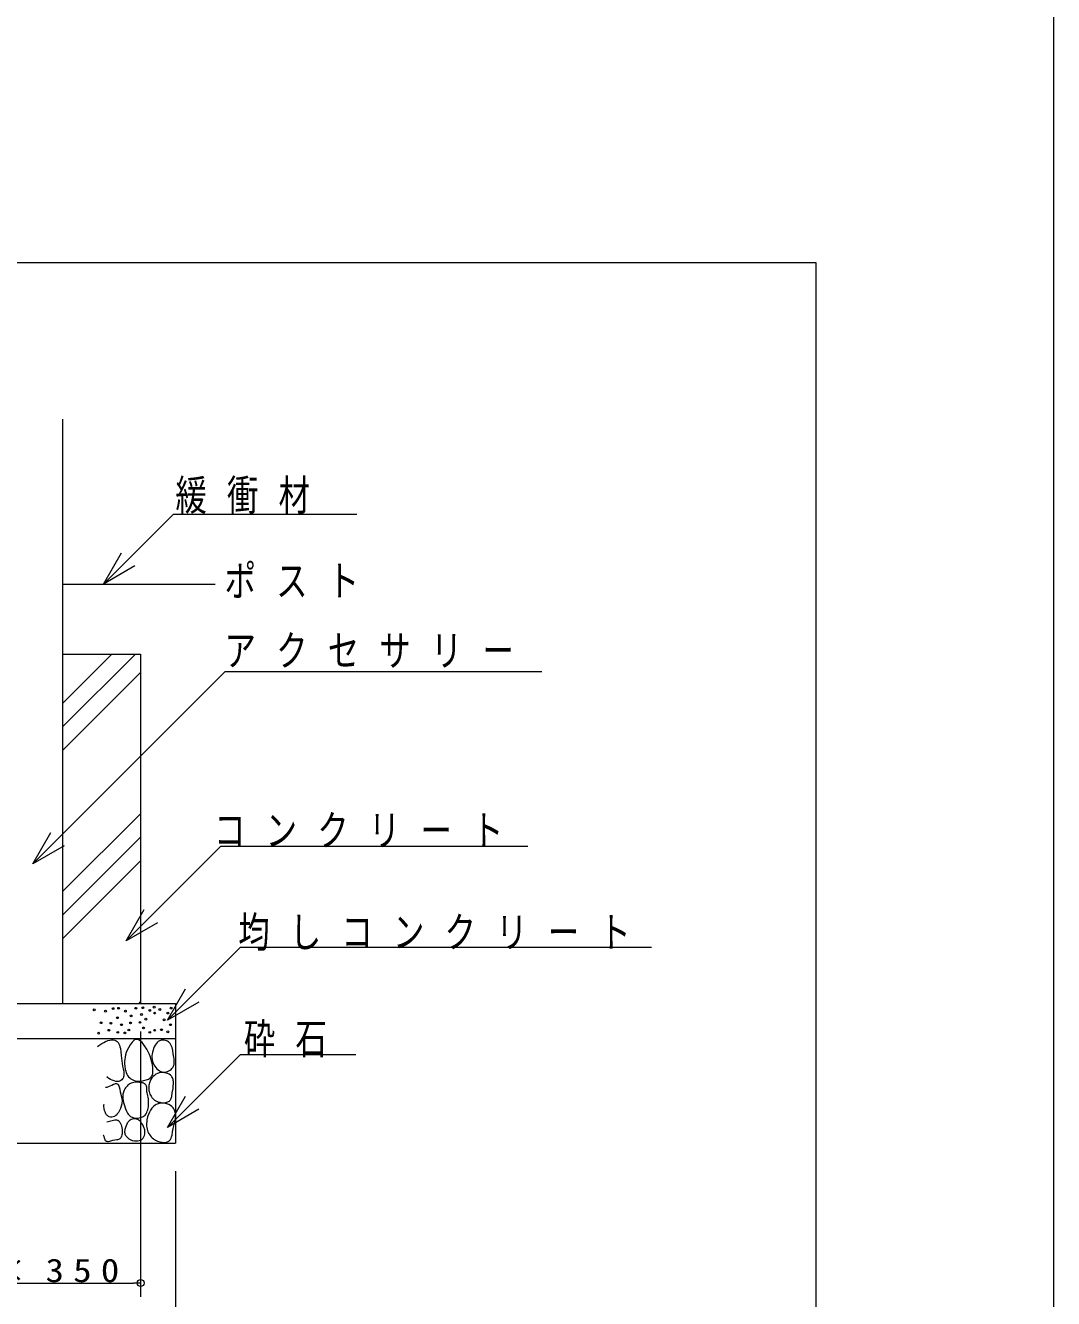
# Model space of a CAD drawing. Units: millimetres on the paper. Extents: x 0 to 420, y -594 to 297.
# Drawn here: x 346.5 to 420, y -396.1 to -305 of the extents above; entities that cross this region are included whole.
import ezdxf

# ---------------------------------------------------------------- set-up
doc = ezdxf.new("R2010")
doc.units = ezdxf.units.MM
for name, color, linetype, lineweight in [('0_2', 7, 'Continuous', 13), ('2D_DIMENSION', 7, 'Continuous', 13), ('3D_GLINE', 7, 'Continuous', 13), ('FMT', 7, 'Continuous', 13), ('HAT', 7, 'Continuous', 13), ('TEXT', 7, 'Continuous', 13)]:
    doc.layers.add(name, color=color, linetype=linetype, lineweight=lineweight)
doc.styles.add('ＭＳ ゴシック', font='')
doc.styles.get('ＭＳ ゴシック').set_extended_font_data('MS Gothic')

msp = doc.modelspace()

# ---------------------------------------------------------------- linework, layer by layer
at = {"layer": '0_2'}
for p, q in [((349.119, -333.23), (349.119, -375.035)), ((349.119, -350.035), (354.694, -350.035)), ((349.119, -350.035), (354.694, -350.035)), ((354.694, -350.035), (354.694, -375.035)), ((334.694, -375.035), (357.194, -375.035)), ((357.194, -375.035), (357.194, -385.035)), ((334.694, -377.535), (357.194, -377.535)), ((334.694, -385.035), (357.194, -385.035))]:
    msp.add_line(p, q, dxfattribs=at)
msp.add_lwpolyline([(0, -297), (420, -297), (420, -594), (0, -594)], close=True, dxfattribs=at)
at = {"layer": '2D_DIMENSION'}
for p, q in [((354.694, -377.035), (354.694, -396.035)), ((357.194, -387.035), (357.194, -406.035)), ((337.694, -395.035), (354.194, -395.035)), ((354.694, -395.035), (354.194, -395.035))]:
    msp.add_line(p, q, dxfattribs=at)
msp.add_circle((354.694, -395.035), 0.25, dxfattribs=at)
at = {"layer": '3D_GLINE'}
msp.add_line((349.119, -345.035), (360.035, -345.035), dxfattribs=at)
at = {"layer": 'FMT'}
msp.add_lwpolyline([(28, -579), (28, -322), (403, -322), (403, -579)], close=True, dxfattribs=at)
at = {"layer": 'HAT'}
for p, q in [((349.119, -353.559), (352.643, -350.035)), ((349.119, -355.243), (354.327, -350.035)), ((349.119, -356.926), (354.694, -351.351)), ((349.119, -367.029), (354.694, -361.454)), ((349.119, -368.713), (354.694, -363.138)), ((349.119, -370.397), (354.694, -364.822)), ((354.584, -375.035), (354.694, -374.925))]:
    msp.add_line(p, q, dxfattribs=at)
for points in [[(351.608, -378.111), (351.703, -378.046), (351.928, -377.901), (352.057, -377.825), (352.185, -377.758), (352.345, -377.69), (352.491, -377.647), (352.623, -377.628), (352.741, -377.631), (352.846, -377.653), (352.938, -377.694), (353.017, -377.751), (353.084, -377.822), (353.141, -377.912), (353.187, -378.014), (353.223, -378.126), (353.251, -378.245), (353.286, -378.497), (353.308, -378.752), (353.344, -379.142), (353.369, -379.331), (353.404, -379.522), (353.448, -379.716), (353.486, -379.911), (353.497, -380.009), (353.499, -380.105), (353.49, -380.199), (353.469, -380.292), (353.439, -380.365), (353.4, -380.434), (353.349, -380.497), (353.287, -380.55), (353.214, -380.59), (353.129, -380.616), (353.032, -380.624), (352.923, -380.612), (352.798, -380.578), (352.668, -380.526), (352.544, -380.465), (352.436, -380.402), (352.352, -380.346), (352.303, -380.303), (352.294, -380.29), (352.297, -380.283), (352.346, -380.292)], [(352.185, -381.029), (352.24, -381.025), (352.297, -381.015), (352.412, -380.977), (352.642, -380.868), (352.751, -380.815), (352.852, -380.776), (352.899, -380.764), (352.943, -380.758), (352.983, -380.761), (353.019, -380.773), (353.064, -380.806), (353.102, -380.856), (353.134, -380.921), (353.161, -380.997), (353.205, -381.17), (353.244, -381.35), (353.334, -381.721), (353.364, -381.889), (353.371, -381.972), (353.372, -382.056), (353.366, -382.135), (353.354, -382.214), (353.313, -382.376), (353.254, -382.537), (353.18, -382.697), (353.11, -382.824), (353.031, -382.94), (352.986, -382.993), (352.937, -383.04), (352.884, -383.08), (352.827, -383.114), (352.741, -383.147), (352.648, -383.163), (352.553, -383.16), (352.458, -383.136), (352.412, -383.115), (352.368, -383.089), (352.325, -383.057), (352.284, -383.018), (352.246, -382.972), (352.212, -382.92), (352.18, -382.86), (352.153, -382.793), (352.122, -382.688), (352.098, -382.577), (352.07, -382.372), (352.059, -382.25), (352.057, -382.28)], [(352.281, -383.499), (352.376, -383.482), (352.473, -383.457), (352.668, -383.399), (352.763, -383.374), (352.854, -383.359), (352.94, -383.356), (352.981, -383.361), (353.019, -383.371), (353.057, -383.386), (353.092, -383.406), (353.125, -383.431), (353.156, -383.461), (353.185, -383.495), (353.212, -383.532), (353.26, -383.618), (353.299, -383.714), (353.331, -383.819), (353.356, -383.93), (353.372, -384.044), (353.381, -384.148), (353.382, -384.251), (353.376, -384.349), (353.362, -384.442), (353.339, -384.527), (353.307, -384.603), (353.287, -384.637), (353.265, -384.667), (353.24, -384.694), (353.212, -384.718), (353.164, -384.746), (353.11, -384.768), (353.051, -384.784), (352.987, -384.796), (352.848, -384.817), (352.699, -384.846), (352.539, -384.891), (352.461, -384.91), (352.386, -384.921), (352.35, -384.921), (352.316, -384.918), (352.284, -384.91), (352.253, -384.897), (352.225, -384.878), (352.198, -384.853), (352.174, -384.821), (352.153, -384.782), (352.132, -384.727), (352.114, -384.667), (352.084, -384.552), (352.07, -384.508), (352.056, -384.48), (352.049, -384.473), (352.041, -384.473), (352.033, -384.479), (352.025, -384.493)]]:
    msp.add_lwpolyline(points, dxfattribs=at)
for points in [[(354.752, -380.58), (354.924, -380.547), (355.098, -380.504), (355.181, -380.476), (355.259, -380.443), (355.331, -380.403), (355.393, -380.356), (355.444, -380.303), (355.485, -380.244), (355.518, -380.178), (355.544, -380.107), (355.562, -380.031), (355.574, -379.951), (355.581, -379.78), (355.568, -379.602), (355.541, -379.421), (355.502, -379.243), (355.458, -379.073), (355.395, -378.871), (355.324, -378.682), (355.24, -378.497), (355.137, -378.303), (354.98, -378.051), (354.892, -377.93), (354.798, -377.819), (354.701, -377.724), (354.601, -377.652), (354.551, -377.626), (354.5, -377.608), (354.449, -377.598), (354.399, -377.598), (354.317, -377.617), (354.236, -377.66), (354.158, -377.723), (354.083, -377.802), (354.011, -377.893), (353.943, -377.994), (353.821, -378.207), (353.741, -378.376), (353.675, -378.541), (353.623, -378.704), (353.586, -378.866), (353.561, -379.028), (353.55, -379.19), (353.551, -379.354), (353.565, -379.522), (353.603, -379.752), (353.632, -379.866), (353.67, -379.977), (353.716, -380.083), (353.772, -380.183), (353.839, -380.274), (353.918, -380.356), (354.004, -380.423), (354.099, -380.48), (354.201, -380.526), (354.309, -380.561), (354.42, -380.584), (354.532, -380.595), (354.644, -380.594)], [(357.03, -378.624), (356.992, -378.408), (356.944, -378.191), (356.91, -378.087), (356.867, -377.989), (356.811, -377.9), (356.741, -377.822), (356.682, -377.774), (356.616, -377.734), (356.544, -377.7), (356.469, -377.675), (356.392, -377.658), (356.314, -377.65), (356.237, -377.651), (356.163, -377.662), (356.11, -377.677), (356.059, -377.698), (356.01, -377.724), (355.964, -377.755), (355.878, -377.83), (355.802, -377.92), (355.735, -378.021), (355.677, -378.132), (355.627, -378.248), (355.586, -378.367), (355.548, -378.506), (355.523, -378.644), (355.509, -378.78), (355.509, -378.915), (355.522, -379.047), (355.549, -379.177), (355.592, -379.303), (355.65, -379.426), (355.71, -379.523), (355.78, -379.615), (355.859, -379.7), (355.946, -379.776), (356.04, -379.84), (356.141, -379.889), (356.246, -379.923), (356.356, -379.939), (356.448, -379.937), (356.541, -379.922), (356.632, -379.895), (356.72, -379.857), (356.802, -379.81), (356.877, -379.753), (356.943, -379.689), (356.998, -379.618), (357.028, -379.565), (357.053, -379.51), (357.073, -379.452), (357.087, -379.393), (357.103, -379.269), (357.104, -379.14), (357.094, -379.009), (357.076, -378.878)], [(355.169, -381.414), (355.154, -381.351), (355.147, -381.284), (355.144, -381.147), (355.137, -381.016), (355.126, -380.956), (355.105, -380.901), (355.071, -380.852), (355.027, -380.81), (354.972, -380.775), (354.911, -380.745), (354.843, -380.721), (354.772, -380.702), (354.623, -380.677), (354.515, -380.667), (354.409, -380.665), (354.307, -380.672), (354.208, -380.687), (354.113, -380.711), (354.022, -380.743), (353.935, -380.785), (353.853, -380.837), (353.788, -380.888), (353.727, -380.946), (353.67, -381.009), (353.618, -381.078), (353.572, -381.15), (353.531, -381.225), (353.496, -381.303), (353.469, -381.382), (353.435, -381.527), (353.422, -381.673), (353.427, -381.821), (353.447, -381.971), (353.479, -382.121), (353.522, -382.271), (353.629, -382.569), (353.695, -382.727), (353.771, -382.876), (353.815, -382.945), (353.864, -383.008), (353.919, -383.065), (353.982, -383.114), (354.033, -383.145), (354.088, -383.172), (354.207, -383.213), (354.334, -383.235), (354.466, -383.239), (354.597, -383.226), (354.724, -383.195), (354.841, -383.147), (354.894, -383.117), (354.944, -383.082), (355.02, -383.012), (355.084, -382.931), (355.136, -382.84), (355.178, -382.742), (355.211, -382.639), (355.235, -382.531), (355.253, -382.422), (355.265, -382.312), (355.272, -382.195), (355.274, -382.079), (355.27, -381.965), (355.261, -381.853), (355.246, -381.741), (355.226, -381.631), (355.2, -381.522)], [(356.966, -381.414), (357.017, -381.104), (357.038, -380.942), (357.048, -380.781), (357.044, -380.625), (357.036, -380.55), (357.022, -380.478), (357.002, -380.409), (356.976, -380.344), (356.942, -380.283), (356.901, -380.227), (356.865, -380.189), (356.825, -380.153), (356.733, -380.092), (356.629, -380.043), (356.516, -380.007), (356.397, -379.985), (356.275, -379.976), (356.154, -379.982), (356.035, -380.003), (355.972, -380.021), (355.91, -380.043), (355.794, -380.101), (355.688, -380.174), (355.592, -380.26), (355.507, -380.358), (355.435, -380.467), (355.375, -380.584), (355.329, -380.709), (355.306, -380.796), (355.29, -380.886), (355.28, -380.977), (355.278, -381.068), (355.282, -381.16), (355.292, -381.25), (355.31, -381.34), (355.335, -381.428), (355.366, -381.513), (355.404, -381.596), (355.449, -381.674), (355.501, -381.749), (355.56, -381.818), (355.626, -381.882), (355.699, -381.94), (355.778, -381.991), (355.845, -382.026), (355.916, -382.057), (355.989, -382.082), (356.064, -382.103), (356.14, -382.119), (356.217, -382.13), (356.293, -382.135), (356.369, -382.135), (356.442, -382.13), (356.512, -382.119), (356.58, -382.102), (356.643, -382.079), (356.701, -382.051), (356.753, -382.016), (356.799, -381.975), (356.837, -381.927), (356.868, -381.874), (356.892, -381.815), (356.91, -381.751), (356.925, -381.685)], [(357.03, -383.98), (357.121, -383.6), (357.159, -383.402), (357.184, -383.203), (357.19, -383.009), (357.183, -382.916), (357.17, -382.825), (357.148, -382.738), (357.119, -382.655), (357.079, -382.577), (357.03, -382.505), (356.942, -382.412), (356.836, -382.332), (356.715, -382.267), (356.585, -382.216), (356.448, -382.181), (356.308, -382.164), (356.169, -382.164), (356.035, -382.184), (355.958, -382.206), (355.883, -382.234), (355.812, -382.27), (355.745, -382.311), (355.619, -382.411), (355.508, -382.531), (355.41, -382.668), (355.326, -382.819), (355.256, -382.979), (355.201, -383.146), (355.151, -383.365), (355.136, -383.475), (355.127, -383.585), (355.126, -383.695), (355.131, -383.803), (355.143, -383.91), (355.163, -384.015), (355.19, -384.117), (355.226, -384.216), (355.269, -384.312), (355.322, -384.403), (355.382, -384.49), (355.452, -384.572), (355.53, -384.648), (355.618, -384.718), (355.759, -384.806), (355.913, -384.878), (356.075, -384.932), (356.237, -384.965), (356.394, -384.976), (356.469, -384.972), (356.54, -384.961), (356.607, -384.943), (356.668, -384.918), (356.724, -384.886), (356.773, -384.846), (356.835, -384.768), (356.882, -384.675), (356.918, -384.569), (356.944, -384.454), (356.985, -384.213)], [(354.688, -384.814), (354.727, -384.798), (354.765, -384.778), (354.799, -384.753), (354.831, -384.724), (354.861, -384.691), (354.888, -384.655), (354.912, -384.616), (354.934, -384.575), (354.969, -384.486), (354.993, -384.393), (355.006, -384.298), (355.008, -384.204), (355.003, -384.139), (354.992, -384.075), (354.977, -384.013), (354.957, -383.954), (354.907, -383.837), (354.848, -383.723), (354.79, -383.622), (354.725, -383.525), (354.689, -383.481), (354.65, -383.44), (354.606, -383.403), (354.559, -383.371), (354.49, -383.336), (354.414, -383.311), (354.334, -383.296), (354.253, -383.291), (354.171, -383.296), (354.092, -383.311), (354.018, -383.336), (353.95, -383.371), (353.899, -383.407), (353.854, -383.45), (353.814, -383.498), (353.777, -383.55), (353.745, -383.606), (353.715, -383.665), (353.661, -383.788), (353.612, -383.916), (353.592, -383.981), (353.575, -384.046), (353.563, -384.11), (353.557, -384.174), (353.557, -384.238), (353.565, -384.301), (353.58, -384.361), (353.602, -384.42), (353.631, -384.478), (353.666, -384.533), (353.706, -384.585), (353.751, -384.633), (353.801, -384.678), (353.853, -384.718), (353.9, -384.747), (353.947, -384.773), (353.997, -384.795), (354.048, -384.814), (354.1, -384.83), (354.153, -384.843), (354.26, -384.859), (354.37, -384.864), (354.478, -384.857), (354.585, -384.84)]]:
    msp.add_lwpolyline(points, close=True, dxfattribs=at)
for centre in [(352.726, -375.399), (353.124, -375.378), (354.362, -375.378), (354.865, -375.336), (355.662, -375.294), (356.878, -375.357), (351.384, -375.483), (352.181, -375.588), (353.041, -376.049), (353.607, -375.588), (354.026, -375.923), (354.76, -375.819), (355.075, -376.154), (355.347, -375.525), (355.704, -375.714), (356.081, -375.462), (356.375, -376.196), (356.648, -375.714), (351.698, -377.16), (351.866, -376.406), (352.432, -376.951), (352.579, -376.448), (353.062, -377.097), (353.334, -376.552), (353.565, -377.139), (353.858, -376.93), (353.984, -376.427), (354.655, -376.385), (354.907, -376.783), (355.347, -377.097), (355.704, -376.951), (356.186, -376.909), (356.648, -377.055), (356.836, -376.552)]:
    msp.add_circle(centre, 0.0663, dxfattribs=at)
at = {"layer": 'TEXT'}
for p, q in [((353.802, -343.25), (357.04, -340.014)), ((357.04, -340.014), (370.166, -340.014)), ((352.034, -345.017), (353.329, -342.776)), ((352.034, -345.017), (353.802, -343.25)), ((354.276, -343.724), (352.034, -345.017)), ((348.748, -363.28), (360.745, -351.287)), ((360.745, -351.287), (383.408, -351.287)), ((346.98, -365.047), (348.275, -362.806)), ((346.98, -365.047), (348.748, -363.28)), ((349.222, -363.754), (346.98, -365.047)), ((355.434, -368.791), (360.444, -363.782)), ((360.444, -363.782), (382.399, -363.782)), ((353.666, -370.558), (354.96, -368.317)), ((353.666, -370.558), (355.434, -368.791)), ((355.907, -369.264), (353.666, -370.558)), ((358.39, -374.453), (361.835, -371.008)), ((361.835, -371.008), (391.252, -371.008)), ((356.622, -376.22), (357.916, -373.979)), ((356.622, -376.22), (358.39, -374.453)), ((358.863, -374.927), (356.622, -376.22)), ((358.39, -382.13), (361.835, -378.686)), ((361.835, -378.686), (370.098, -378.686)), ((356.622, -383.898), (357.916, -381.656)), ((356.622, -383.898), (358.39, -382.13)), ((358.863, -382.604), (356.622, -383.898))]:
    msp.add_line(p, q, dxfattribs=at)

# ---------------------------------------------------------------- texts
at = {"layer": '2D_DIMENSION', "insert": (338.004, -395.002), "char_height": 1.686, "attachment_point": 7, "style": 'ＭＳ ゴシック'}
msp.add_mtext('\\T1.5;\\W1.15;350×350', dxfattribs=at)
at = {"layer": 'TEXT', "char_height": 2.199, "attachment_point": 7, "style": 'ＭＳ ゴシック'}
for s, insert in [('\\T1.64;\\W0.75;緩衝材', (357.187, -340.002)), ('\\T1.64;\\W0.75;ポスト', (360.701, -346.011)), ('\\T1.64;\\W0.75;アクセサリー', (360.701, -351.011)), ('\\T1.64;\\W0.75;コンクリート', (359.952, -363.868)), ('\\T1.64;\\W0.75;均しコンクリート', (361.681, -371.268)), ('\\T1.64;\\W0.75;砕石', (362.082, -378.892))]:
    msp.add_mtext(s, dxfattribs=dict(at, insert=insert))

doc.saveas('drawing.dxf')
